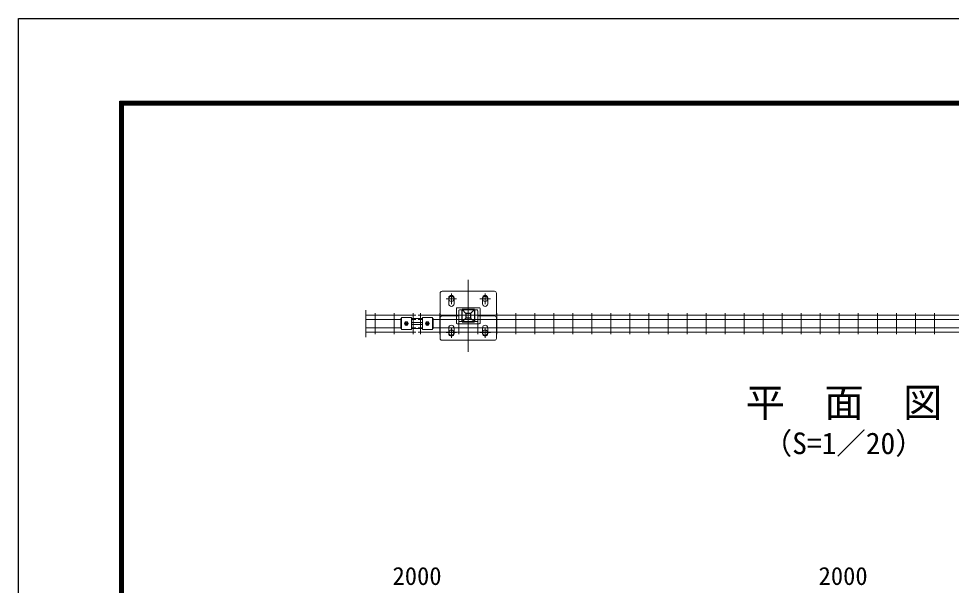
# Model space of a CAD drawing. Units: millimetres, scale not verified. Extents: x -4200 to 4200, y -2970 to 2970.
# Drawn here: x -4200 to -1711, y 1458 to 2970 of the extents above; entities that cross this region are included whole.
import ezdxf
from ezdxf.enums import TextEntityAlignment as Align

# ---------------------------------------------------------------- set-up
doc = ezdxf.new("R2010")
doc.units = ezdxf.units.MM
doc.header["$LTSCALE"] = 10
doc.linetypes.add('USER1', pattern=[50.8, 31.75, -6.35, 6.35, -6.35])
for name, color, linetype, lineweight in [('0-0_D-STR-DIM', 7, 'Continuous', 13), ('0-1_D-STR3', 3, 'Continuous', 13), ('0-2_D-BMK', 2, 'USER1', 13), ('0-5_D-STR2', 7, 'Continuous', 13), ('0-B_LAYER04', 7, 'Continuous', 25), ('0-C_LAYER05', 3, 'Continuous', 25), ('0-F_D-TTL', 7, 'Continuous', 25)]:
    doc.layers.add(name, color=color, linetype=linetype, lineweight=lineweight)
doc.layers.add('0-9_D-TTL-TXT', color=7, linetype='Continuous')
doc.styles.add('ＭＳ ゴシック', font='')
doc.styles.get('ＭＳ ゴシック').set_extended_font_data('MS Gothic')

# ---------------------------------------------------------------- blocks, each defined once
blk = doc.blocks.new('ベースプレート部品\u3000平面図')
at = {"layer": '0-1_D-STR3'}
for p, q in [((-8038.24, 53409.09), (-8038.24, 52859.09)), ((-6588.24, 53459.09), (-7988.24, 53459.09)), ((-7808.25, 53124.09), (-7808.25, 53279.08)), ((-7668.25, 53124.09), (-7668.25, 53279.08)), ((-6908.25, 53124.09), (-6908.25, 53279.08)), ((-6768.25, 53124.09), (-6768.25, 53279.08)), ((-6538.24, 52859.09), (-6538.24, 53409.09)), ((-6993.25, 53019.09), (-7583.25, 53019.09)), ((-7988.24, 52809.09), (-7542.4, 52809.09)), ((-7603.25, 52809.09), (-7603.25, 52999.09)), ((-7543.25, 52809.09), (-7543.25, 52939.09)), ((-7053.25, 52959.09), (-7523.25, 52959.09)), ((-7033.25, 52809.09), (-7033.25, 52939.09)), ((-7032.4, 52809.09), (-6588.24, 52809.09)), ((-6973.25, 52999.09), (-6973.25, 52809.09))]:
    blk.add_line(p, q, dxfattribs=at)
for centre, radius, start, end in [((-7988.24, 53409.09), 50, 90, 180), ((-7738.25, 53279.08), 70, 0, 180), ((-6838.25, 53279.08), 70, 0, 180), ((-6588.24, 53409.09), 50, 0, 90), ((-7738.25, 53124.09), 70, 180, 0), ((-7583.25, 52999.09), 20, 90, 180), ((-6993.25, 52999.09), 20, 0, 90), ((-6838.25, 53124.09), 70, 180, 0), ((-7988.24, 52859.09), 50, 180, 270), ((-7523.25, 52939.09), 20, 90, 180), ((-7053.25, 52939.09), 20, 0, 90), ((-6588.24, 52859.09), 50, 270, 0)]:
    blk.add_arc(centre, radius, start, end, dxfattribs=at)

msp = doc.modelspace()

# ---------------------------------------------------------------- linework, layer by layer
at = {"layer": '0-0_D-STR-DIM'}
msp.add_line((-3273.71, 2192.2), (-3273.71, 2120), dxfattribs=at)
at = {"layer": '0-1_D-STR3'}
for p, q in [((-3180.16, 2170.01), (-3180.16, 2143.01)), ((-3178.66, 2170.01), (-3180.16, 2170.01)), ((-3178.66, 2172.59), (-3151.66, 2172.59)), ((-3178.66, 2172.59), (-3178.66, 2140.43)), ((-3151.66, 2172.59), (-3151.66, 2140.43)), ((-3122.66, 2170.01), (-3151.66, 2170.01)), ((-3122.66, 2172.59), (-3122.66, 2140.43)), ((-3122.66, 2172.59), (-3095.66, 2172.59)), ((-3095.66, 2172.59), (-3095.66, 2140.43)), ((-3094.16, 2170.01), (-3095.66, 2170.01)), ((-3094.16, 2143.01), (-3094.16, 2170.01)), ((-3180.16, 2143.01), (-3178.66, 2143.01)), ((-3178.66, 2140.43), (-3151.66, 2140.43)), ((-3167.7, 2160.92), (-3170.25, 2156.51)), ((-3167.7, 2152.09), (-3170.25, 2156.51)), ((-3167.98, 2158.63), (-3166.57, 2157.21)), ((-3167.98, 2154.38), (-3166.57, 2155.8)), ((-3162.61, 2160.92), (-3167.7, 2160.92)), ((-3162.61, 2152.09), (-3167.7, 2152.09)), ((-3167.28, 2159.33), (-3165.86, 2157.92)), ((-3167.28, 2153.68), (-3165.86, 2155.09)), ((-3163.03, 2159.33), (-3164.45, 2157.92)), ((-3163.03, 2153.68), (-3164.45, 2155.09)), ((-3162.33, 2158.63), (-3163.74, 2157.21)), ((-3162.33, 2154.38), (-3163.74, 2155.8)), ((-3162.61, 2160.92), (-3160.06, 2156.51)), ((-3162.61, 2152.09), (-3160.06, 2156.51)), ((-3151.66, 2143.01), (-3122.66, 2143.01)), ((-3150.66, 2159.01), (-3123.66, 2159.01)), ((-3150.66, 2154.01), (-3123.66, 2154.01)), ((-3122.66, 2140.43), (-3095.66, 2140.43)), ((-3111.7, 2160.92), (-3114.25, 2156.51)), ((-3111.7, 2152.09), (-3114.25, 2156.51)), ((-3111.98, 2158.63), (-3110.57, 2157.21)), ((-3111.98, 2154.38), (-3110.57, 2155.8)), ((-3106.61, 2160.92), (-3111.7, 2160.92)), ((-3106.61, 2152.09), (-3111.7, 2152.09)), ((-3111.28, 2159.33), (-3109.86, 2157.92)), ((-3111.28, 2153.68), (-3109.86, 2155.09)), ((-3107.03, 2159.33), (-3108.45, 2157.92)), ((-3107.03, 2153.68), (-3108.45, 2155.09)), ((-3106.33, 2158.63), (-3107.74, 2157.21)), ((-3106.33, 2154.38), (-3107.74, 2155.8)), ((-3106.61, 2160.92), (-3104.06, 2156.51)), ((-3106.61, 2152.09), (-3104.06, 2156.51)), ((-3095.66, 2143.01), (-3094.16, 2143.01))]:
    msp.add_line(p, q, dxfattribs=at)
for centre, radius in [((-3045.2, 2222.41), 7), ((-2955.2, 2222.41), 7), ((-3165.16, 2156.51), 4.41), ((-3109.16, 2156.51), 4.41), ((-3045.2, 2132.41), 7), ((-2955.2, 2132.41), 7)]:
    msp.add_circle(centre, radius, dxfattribs=at)
for centre, radius, start, end in [((-3167.63, 2158.98), 0.5, 44.99953, 224.99952), ((-3167.63, 2154.03), 0.5, 135, 314.99998), ((-3165.16, 2157.76), 3.75, 57.53826, 122.46174), ((-3165.16, 2155.26), 3.75, 237.53826, 302.46174), ((-3167.28, 2156.51), 1, 314.99999, 45), ((-3165.16, 2158.63), 1, 225.00001, 314.99999), ((-3165.16, 2154.38), 1, 45, 135), ((-3163.03, 2156.51), 1, 135, 225.00001), ((-3162.68, 2158.98), 0.5, 315, 135), ((-3162.68, 2154.03), 0.5, 225.00001, 44.99999), ((-3150.66, 2156.51), 2.5, 90, 113.57818), ((-3150.66, 2156.51), 2.5, 246.42182, 270), ((-3123.66, 2156.51), 2.5, 66.42182, 90), ((-3123.66, 2156.51), 2.5, 270, 293.57818), ((-3111.63, 2158.98), 0.5, 44.99953, 224.99952), ((-3111.63, 2154.03), 0.5, 135, 314.99998), ((-3109.16, 2157.76), 3.75, 57.53826, 122.46174), ((-3109.16, 2155.26), 3.75, 237.53826, 302.46174), ((-3111.28, 2156.51), 1, 314.99999, 45), ((-3109.16, 2158.63), 1, 225.00001, 314.99999), ((-3109.16, 2154.38), 1, 45, 135), ((-3107.03, 2156.51), 1, 135, 225.00001), ((-3106.68, 2158.98), 0.5, 315, 135), ((-3106.68, 2154.03), 0.5, 225.00001, 44.99999)]:
    msp.add_arc(centre, radius, start, end, dxfattribs=at)
at = {"layer": '0-2_D-BMK'}
for p, q in [((-3000.2, 2273.21), (-3000.2, 2081.6)), ((-3059.2, 2222.41), (-3031.2, 2222.41)), ((-3045.2, 2236.41), (-3045.2, 2208.41)), ((-2969.2, 2222.41), (-2941.2, 2222.41)), ((-2955.2, 2236.41), (-2955.2, 2208.41)), ((-3045.2, 2118.41), (-3045.2, 2146.41)), ((-2955.2, 2118.41), (-2955.2, 2146.41)), ((-3059.2, 2132.41), (-3031.2, 2132.41)), ((-2969.2, 2132.41), (-2941.2, 2132.41))]:
    msp.add_line(p, q, dxfattribs=at)
at = {"layer": '0-5_D-STR2'}
for p, q in [((-3273.71, 2179.11), (-3140.16, 2179.11)), ((-3273.71, 2167.81), (-3178.66, 2167.81)), ((-3248.67, 2184.51), (-3248.67, 2128.51)), ((-3197.9, 2184.51), (-3197.9, 2128.51)), ((-3151.66, 2167.81), (-3140.16, 2167.81)), ((-3147.13, 2184.51), (-3147.13, 2128.51)), ((-3134.16, 2179.11), (-1140.16, 2179.11)), ((-3134.16, 2167.81), (-3122.66, 2167.81)), ((-3127.18, 2184.51), (-3127.18, 2128.51)), ((-3095.66, 2167.81), (-1140.16, 2167.81)), ((-3076.41, 2184.51), (-3076.41, 2128.51)), ((-3025.64, 2184.51), (-3025.64, 2128.51)), ((-2974.87, 2184.51), (-2974.87, 2128.51)), ((-2924.1, 2184.51), (-2924.1, 2128.51)), ((-2873.33, 2184.51), (-2873.33, 2128.51)), ((-2822.57, 2184.51), (-2822.57, 2128.51)), ((-2771.8, 2184.51), (-2771.8, 2128.51)), ((-2721.03, 2184.51), (-2721.03, 2128.51)), ((-2670.26, 2184.51), (-2670.26, 2128.51)), ((-2619.49, 2184.51), (-2619.49, 2128.51)), ((-2568.72, 2184.51), (-2568.72, 2128.51)), ((-2517.95, 2184.51), (-2517.95, 2128.51)), ((-2467.18, 2184.51), (-2467.18, 2128.51)), ((-2416.41, 2184.51), (-2416.41, 2128.51)), ((-2365.64, 2184.51), (-2365.64, 2128.51)), ((-2314.87, 2184.51), (-2314.87, 2128.51)), ((-2264.1, 2184.51), (-2264.1, 2128.51)), ((-2213.33, 2184.51), (-2213.33, 2128.51)), ((-2162.57, 2184.51), (-2162.57, 2128.51)), ((-2111.8, 2184.51), (-2111.8, 2128.51)), ((-2061.03, 2184.51), (-2061.03, 2128.51)), ((-2010.26, 2184.51), (-2010.26, 2128.51)), ((-1959.49, 2184.51), (-1959.49, 2128.51)), ((-1908.72, 2184.51), (-1908.72, 2128.51)), ((-1857.95, 2184.51), (-1857.95, 2128.51)), ((-1807.18, 2184.51), (-1807.18, 2128.51)), ((-1756.41, 2184.51), (-1756.41, 2128.51)), ((-3273.71, 2145.21), (-3178.66, 2145.21)), ((-3151.66, 2145.21), (-3140.16, 2145.21)), ((-3134.16, 2145.21), (-3122.66, 2145.21)), ((-3095.66, 2145.21), (-1140.16, 2145.21)), ((-3273.71, 2133.91), (-3140.16, 2133.91)), ((-3134.16, 2133.91), (-1140.16, 2133.91))]:
    msp.add_line(p, q, dxfattribs=at)
at = {"layer": '0-B_LAYER04'}
for p, q in [((-2983.7, 2193.91), (-3016.7, 2193.91)), ((-3006.2, 2183.41), (-3016.7, 2193.91)), ((-3016.7, 2160.91), (-3016.7, 2193.91)), ((-2994.2, 2183.41), (-2983.7, 2193.91)), ((-2983.7, 2193.91), (-2983.7, 2160.91)), ((-3006.2, 2171.41), (-3016.7, 2160.91)), ((-2983.7, 2160.91), (-2994.2, 2171.41)), ((-3016.7, 2160.91), (-2983.7, 2160.91))]:
    msp.add_line(p, q, dxfattribs=at)
at = {"layer": '0-C_LAYER05'}
for points in [[(-2994.2, 2183.41), (-3006.2, 2183.41), (-3006.2, 2171.41)], [(-2994.2, 2183.41), (-2994.2, 2171.41), (-3006.2, 2171.41)]]:
    msp.add_lwpolyline(points, dxfattribs=at)
at = {"layer": '0-F_D-TTL', "color": 2}
msp.add_lwpolyline([(-4199.74, 2970), (4200.26, 2970), (4200.26, -2970), (-4199.74, -2970)], close=True, dxfattribs=at)
at = {"layer": '0-F_D-TTL'}
for points in [[(-3929.74, 2750), (3930.26, 2750), (3930.26, -2750), (-3929.74, -2750)], [(-3927.24, 2747.5), (3927.76, 2747.5), (3927.76, -2747.5), (-3927.24, -2747.5)], [(-3924.74, 2745), (3925.26, 2745), (3925.26, -2745), (-3924.74, -2745)], [(-3922.24, 2742.5), (3922.76, 2742.5), (3922.76, -2742.5), (-3922.24, -2742.5)], [(-3919.74, 2740), (3920.26, 2740), (3920.26, -2740), (-3919.74, -2740)]]:
    msp.add_lwpolyline(points, close=True, dxfattribs=at)

# ---------------------------------------------------------------- block references
at = {"layer": '0-1_D-STR3', "xscale": 0.1, "yscale": 0.1}
msp.add_blockref('ベースプレート部品\u3000平面図', (-2271.37, -3103), dxfattribs=at)
at = {"layer": '0-1_D-STR3', "xscale": -0.1, "yscale": 0.1, "rotation": 180}
msp.add_blockref('ベースプレート部品\u3000平面図', (-2271.37, 7457.81), dxfattribs=at)

# ---------------------------------------------------------------- texts
at = {"layer": '0-0_D-STR-DIM', "style": 'ＭＳ ゴシック'}
for p in [(-3202.21, 1444.82), (-2065.45, 1444.82)]:
    msp.add_text('2000', height=48.09, dxfattribs=at).set_placement(p, align=Align.BOTTOM_LEFT)
at = {"layer": '0-9_D-TTL-TXT', "style": 'ＭＳ ゴシック'}
for s, height, p in [('平\u3000面\u3000図', 76.98, (-2260.1, 1884.21)), ('（S=1／20）', 57.7, (-2214.61, 1791.01))]:
    msp.add_text(s, height=height, dxfattribs=at).set_placement(p, align=Align.BOTTOM_LEFT)

doc.saveas('drawing.dxf')
